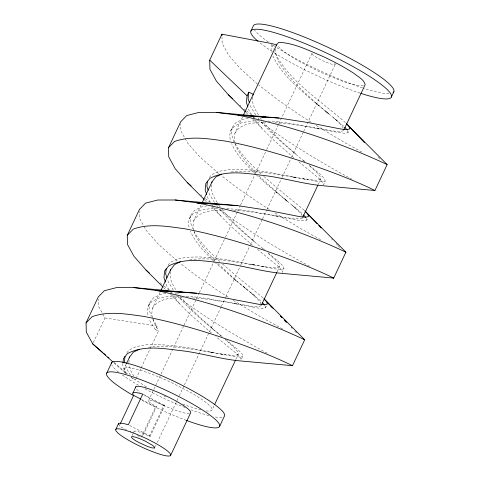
<?xml version="1.0" encoding="UTF-8"?>
<svg xmlns="http://www.w3.org/2000/svg" width="480" height="480" viewBox="0 0 480 480"><rect width="100%" height="100%" fill="white"/><g stroke="black" fill="none" stroke-linecap="round" stroke-linejoin="round"><path stroke-width="0.36" stroke-dasharray="2.4 1.8" d="M122.886 363.69L122.73 365.142L125.274 373.032L126.474 373.914M128.868 362.634L129.288 358.626M165.828 293.442L160.866 294.324L153.72 297.696C148.938 302.346 145.578 309.654 148.38 316.176M149.724 302.7L149.034 309.246L151.368 316.476M160.044 292.284L152.454 308.412L151.668 314.694L152.916 318.558M170.436 271.698C168.744 278.958 173.286 285.864 176.994 291.66M207.048 205.842L202.086 206.724L194.94 210.096C190.158 214.752 186.798 222.06 189.6 228.582M190.944 215.106L190.254 221.652L192.588 228.882M201.264 204.684L193.674 220.818L192.888 227.1L194.136 230.964M211.59 184.77C210.138 191.808 214.692 198.438 218.214 204.066M248.268 118.248L243.306 119.13L236.16 122.502C231.378 127.152 228.018 134.46 230.82 140.982M232.164 127.506L231.474 134.052L234.018 141.942M242.484 117.09L234.894 133.218L234.108 139.5L235.356 143.364M252.81 97.17C251.4 103.95 255.624 110.424 259.062 115.86M271.596 44.28L270.978 50.1L271.83 52.728M275.76 48.966L275.328 51.9L277.482 59.4C282.666 69.606 290.43 77.952 298.056 86.286C308.25 95.52 317.796 105.216 328.578 113.748L317.424 104.208L316.578 103.032M93.372 342.558L104.946 317.952L98.502 306.186L98.31 299.106M126.786 373.356L124.932 371.514L124.002 368.88L126.168 364.272M141.174 367.782L158.652 330.648L155.352 329.718L157.068 326.076L152.754 319.05M136.092 378.582L140.856 368.454M120.144 424.056L119.202 426.054L126.318 429.738M132.084 435.612L132.96 433.752M133.248 433.134L134.124 431.274M148.56 400.602L183.726 325.872M184.044 325.194L196.164 299.43M196.488 298.752L199.038 293.328M199.356 292.65L214.032 261.462M214.35 260.784L225.198 237.732M225.516 237.054L237.324 211.968M237.642 211.29L240.192 205.866M240.516 205.188L255.186 174M255.51 173.322L266.358 150.27M266.676 149.592L278.478 124.506M278.796 123.828L311.976 53.322M141.498 436.776L155.622 406.77L156.618 406.632L142.494 436.638M149.31 436.308L163.74 405.636L164.736 405.498L150.306 436.17L149.31 436.308L148.146 435.708A12.876 2.034 25.2 0 0 134.646 432.438M155.376 446.556L156.018 445.206M157.29 442.494L178.974 396.414M179.292 395.736L184.074 385.572M184.398 384.894L221.064 306.966M221.382 306.294L225.528 297.48M225.846 296.802L240.516 265.632M240.834 264.954L250.08 245.304M250.398 244.626L262.2 219.558M262.518 218.88L266.664 210.072M266.982 209.394L281.646 178.224M281.97 177.546L291.216 157.89M291.534 157.212L303.33 132.144M303.648 131.466L335.22 64.38M206.082 410.958L210.03 411.156L212.1 409.926L213.996 405.9M235.77 359.634L238.29 354.27L237.942 351.852L234.912 348.642L234.726 347.946L225.156 339.492M276.984 272.046L279.51 266.67L279.162 264.252L276.132 261.048L275.946 260.352L267.474 252.78M318.204 184.452L320.73 179.07L320.382 176.652L317.352 173.448L317.166 172.752L308.694 165.18M225.588 339.426L238.464 350.118L242.172 354.042L242.736 356.334L241.02 359.982L240.462 357.684L236.748 353.76L215.868 336.6M186.252 296.292L194.88 296.91L209.232 298.824L256.884 307.896L262.866 308.484L265.608 307.728L266.754 305.298M267.966 252.768L279.684 262.518L283.392 266.448L283.956 268.74L282.24 272.382L281.682 270.09L277.968 266.166L257.088 249M226.758 208.638L236.1 209.31L250.452 211.23L298.104 220.296L304.086 220.884L306.828 220.128L307.974 217.704M309.186 165.168L320.904 174.924L324.612 178.848L325.176 181.14L323.46 184.788L322.902 182.49L319.188 178.566L298.308 161.406M267.978 121.044L277.32 121.71L291.672 123.63L339.324 132.702L345.306 133.29L348.048 132.534L349.194 130.104M234.894 133.218C240.894 122.562 255.048 122.658 265.692 122.418M193.674 220.818C199.674 210.156 213.828 210.258 224.472 210.018M152.454 308.412C158.454 297.756 172.602 297.852 183.252 297.618M230.454 131.148L234.45 126.144L241.596 122.772L251.52 121.008L260.094 120.816M209.352 177.534L211.572 174.756L218.718 171.378L228.648 169.62L240.792 169.344L254.448 170.322L268.794 172.236L316.452 181.308L322.434 181.896L325.176 181.14M189.234 218.748L193.23 213.744L200.376 210.366L210.3 208.608L218.16 208.428M168.132 265.134L170.352 262.35L177.498 258.978L187.422 257.214L199.572 256.938L213.228 257.916L227.574 259.836L275.232 268.908L281.214 269.496L283.956 268.74M148.014 306.348L152.01 301.338L159.156 297.966L169.08 296.208L177.654 296.01M126.912 352.728L129.132 349.95L136.278 346.572L146.202 344.814L158.352 344.538L172.002 345.516L186.354 347.436L234.012 356.502L239.994 357.09L242.736 356.334M320.73 179.07L317.376 180.372C288.504 177.876 259.704 168.462 230.562 172.11M279.51 266.67L276.156 267.972C247.284 265.476 218.484 256.056 189.342 259.71M238.29 354.27L234.936 355.566C206.064 353.07 177.258 343.656 148.122 347.304M363.33 85.704L358.188 85.578L350.73 83.862L341.262 80.802L318.942 71.538L297.21 60.276L288.432 54.84L281.892 50.034L278.016 46.188L277.35 44.304M124.002 368.88L126.072 367.65L130.998 367.902L138.456 369.618L147.93 372.684L158.772 376.884L170.25 381.942L191.982 393.204L200.754 398.64L207.3 403.446L211.17 407.292L212.1 409.926M343.608 130.464L340.956 131.484L336.072 131.004L335.37 131.286L305.856 126.204L304.494 126.3C294.57 124.542 284.598 123.072 274.536 122.706M302.388 218.064L299.736 219.084L294.852 218.604L294.15 218.88L264.636 213.798L263.274 213.894C253.35 212.136 243.378 210.672 233.316 210.306M261.168 305.658L258.516 306.678L253.632 306.198L252.93 306.48L223.416 301.398L222.054 301.494C212.13 299.736 202.158 298.266 192.096 297.906M253.236 117.366L254.664 117.336M170.79 292.56L172.224 292.53M292.374 177.048L296.154 177.336L293.742 176.952M251.154 264.642L254.934 264.93L252.522 264.546M209.934 352.242L213.714 352.53L211.302 352.146M104.946 317.952L157.068 326.076M316.614 128.34L319.026 128.724M275.394 215.94L277.806 216.324M234.174 303.54L236.586 303.918M303.03 178.86L307.53 179.67M261.81 266.454L266.31 267.264M220.59 354.054L225.09 354.864M200.904 409.938L188.172 406.122L182.712 404.01M131.28 377.442L132.48 378.33L135.774 379.26M163.836 395.874L165.852 396.864M352.14 179.322L349.596 178.002C318.264 160.902 287.592 142.356 259.152 120.738M309.648 266.256L308.376 265.596C277.044 248.496 246.372 229.956 217.932 208.338M282.54 328.908L261.096 317.142L232.44 299.856M143.4 394.44L164.736 405.498M163.74 405.636L162.576 405.03A12.876 2.034 25.2 0 0 149.058 400.374A12.876 2.034 25.2 0 0 155.454 406.032L156.618 406.632M141.396 399.402L155.622 406.77M129.612 425.448L150.306 436.17M137.31 435.432L141.186 437.442M146.49 386.898L132.3 377.928M361.8 152.064L343.536 141.948L314.886 124.662M320.58 239.664L302.316 229.548L273.66 212.256M267.156 353.196C235.824 336.096 205.152 317.55 176.712 295.938M311.136 122.274L299.892 115.116L277.716 99.726L258.642 84.96M269.292 209.472L258.672 202.71L236.496 187.326L221.466 175.686M228.072 297.072L217.452 290.31L195.276 274.92L180.246 263.286M246.438 110.898L251.064 114.474M218.58 173.454L199.476 156.546L187.386 142.758L180.942 130.992L180.75 123.912M205.218 198.492L209.844 202.074M177.36 261.048L158.256 244.146L146.166 230.358L139.722 218.586L139.53 211.512M163.998 286.092L168.624 289.668M325.77 110.97L326.55 112.062L343.776 126.312M259.026 175.884C267.516 184.152 276.582 191.754 285.33 199.662L302.556 213.912M217.806 263.478L234.978 279.408L261.336 301.506M254.844 295.968L235.914 280.668L215.322 262.65M263.25 121.62C272.334 133.278 283.308 143.274 294.546 152.82L295.326 153.912L304.566 161.442M284.55 198.57L287.358 201.348L266.22 183.852L256.542 175.056M222.03 209.214C231.114 220.872 242.088 230.868 253.326 240.414L254.106 241.512L264.486 249.954L262.962 248.694M180.348 296.25C189.558 308.13 200.676 318.318 212.106 328.014L212.886 329.106L222.246 336.708M222.126 336.636C206.778 324.12 191.13 311.634 178.368 296.4M337.29 120.774L333.66 117.804L339.606 123.306L343.254 128.046M296.064 208.374L292.44 205.398L298.386 210.9L301.854 214.95L302.49 217.518M326.55 112.062L328.578 113.748M304.686 161.514L303.672 160.674L304.314 161.652M285.33 199.662L287.358 201.348M244.11 287.262L246.138 288.948L243.33 286.164M294.546 152.82L295.482 154.08C283.314 143.82 270.978 133.512 260.808 121.2M293.766 157.728L272.1 138.732L252.84 119.274M253.326 240.414L254.262 241.68C242.094 231.42 229.758 221.112 219.588 208.8M252.546 245.322L230.88 226.332L211.62 206.868M211.326 332.922L189.66 313.926L170.4 294.468M345.492 122.67C320.868 100.638 289.41 82.074 274.392 51.714M304.272 210.264L278.85 189.426L263.634 176.298M263.052 297.864L237.63 277.026L222.414 263.898M114.012 362.322L127.44 373.962M131.358 377.358L132.48 378.33M114.246 363.15L125.274 373.032M257.49 84.066L240.696 68.946L228.606 55.164L222.162 43.392L221.988 37.026M239.868 105.126L240.948 106.098M244.2 109.026L245.28 109.998M200.814 194.67L201.894 195.648M160.134 282.756L162.84 285.198M260.946 173.856C251.286 164.886 241.698 155.436 235.194 143.856M219.726 261.45C210.066 252.486 200.478 243.036 193.974 231.45M136.59 389.106L138.564 391.068A30.432 4.812 25.2 0 0 140.124 392.298M245.958 112.38L248.076 114.498M204.738 199.974L206.856 202.098M163.518 287.574L165.636 289.692M256.098 172.644C248.232 165.09 241.392 156.642 236.262 147L235.566 144.012M255.468 174.078C246.498 164.904 236.688 155.64 231.666 143.61M214.878 260.238C207.012 252.69 200.172 244.236 195.042 234.594L194.34 231.606M214.248 261.672C205.278 252.504 195.468 243.234 190.446 231.21M378.33 157.062L379.89 158.7M331.47 238.752L332.532 239.874M336.084 243.588L337.626 245.196M338.136 245.736L339.678 247.35M292.302 328.494L291.276 327.42L292.332 328.542M296.406 332.796L294.864 331.182L296.424 332.82M212.886 329.106L212.106 328.014M260.004 117.684L261.396 119.37M258.006 117.804L258.942 118.938M254.892 119.748L262.368 128.814M218.784 205.284L220.176 206.97M216.786 205.398L217.722 206.532M213.672 207.342L221.142 216.408M177.564 292.878L178.494 294M175.566 292.998L176.502 294.132M172.452 294.942L179.922 304.008M317.424 104.208L318.354 105.474C301.608 90.804 282.636 76.548 272.886 56.016M276.198 191.808L277.134 193.068L275.358 190.632M234.978 279.408L235.914 280.668L234.138 278.226M251.22 292.998L257.166 298.5L260.634 302.544L261.27 305.112M255.744 114.894L250.65 106.596L249.804 103.968M251.682 114.708L248.934 110.238L248.088 107.61M253.248 117.264L254.424 119.178M214.524 202.494L209.43 194.19L208.794 192.222M210.462 202.308L207.714 197.838L207.078 195.864M212.028 204.864L213.204 206.778M173.304 290.094L168.21 281.79L167.364 279.162M169.242 289.902L166.494 285.432L165.648 282.804M170.808 292.458L171.984 294.372M155.352 329.718L149.862 320.778L149.226 318.804M133.908 376.218L131.292 371.958L128.868 364.362M130.518 375.132L126.99 369.384L125.082 363.474M272.082 44.712L273.546 49.086M153.12 319.206L153.822 322.194L158.652 330.648M347.49 130.242L348.048 132.534M306.408 218.412L306.828 220.128M265.188 306.006L265.608 307.728M334.698 63.216A12.876 2.034 25.2 0 1 323.628 61.11A12.876 2.034 25.2 0 1 312.48 53.088M189.408 413.478A30.432 4.812 25.2 0 1 142.662 394.08M186.294 420.36A62.418 9.87 25.2 0 1 140.226 399.36M221.958 417.336A62.418 9.87 25.2 0 1 213.954 416.718M208.89 415.578A62.418 9.87 25.2 0 1 191.214 409.902M185.058 407.544A62.418 9.87 25.2 0 1 143.946 388.254M138.582 385.248A62.418 9.87 25.2 0 1 122.316 374.952M118.488 372.054A62.418 9.87 25.2 0 1 111.744 364.878M388.98 93.702A77.598 12.27 25.2 0 1 363.198 88.104M362.52 87.882A77.598 12.27 25.2 0 1 275.484 46.77M274.89 46.392A77.598 12.27 25.2 0 1 273.144 45.264M268.29 41.982A77.598 12.27 25.2 0 1 254.538 29.976M360.06 93.108A77.598 12.27 25.2 0 1 273.024 52.002M272.43 51.624A77.598 12.27 25.2 0 1 258.936 42.036"/><path stroke-width="0.72" d="M122.964 362.964L123.426 358.596L127.422 353.592C144.984 344.31 165.87 349.062 184.644 351.078C202.644 353.592 220.2 358.824 238.278 360.738L292.494 365.694L304.698 339.762L263.982 298.848M124.986 356.406L124.446 361.5L124.872 362.814M166.206 268.812L165.666 273.9L166.938 277.848M207.426 181.212L206.886 186.306L208.158 190.248M253.02 95.166L253.242 94.23L248.796 92.16L247.086 95.808L246.39 102.354L247.878 106.95M248.796 92.16L248.106 98.706L249.378 102.648M129.36 357.96L129.582 357.024L133.368 352.14L139.206 349.386M170.58 270.36L170.802 269.424L174.588 264.546L180.426 261.792M211.8 182.76L212.022 181.83L215.808 176.946L221.646 174.192M113.142 362.166L92.742 343.89L86.298 332.118L86.046 322.92L98.25 296.988L104.334 290.736L116.454 287.616L133.896 287.586L196.596 293.262L210.942 295.182L258.6 304.254L264.582 304.836L267.324 304.086L266.76 301.788L267.786 302.862M162.99 287.046L146.052 270.078L133.962 256.29L127.518 244.524L127.266 235.326L139.47 209.388L145.554 203.142L157.674 200.022L175.116 199.992L237.816 205.668L266.352 210.06L299.82 216.654L305.802 217.242L308.544 216.486L307.98 214.194L305.202 211.248M204.21 199.446L187.272 182.484L175.182 168.696L168.738 156.924L168.486 147.726L180.696 121.794L186.774 115.542L198.894 112.422L216.336 112.392L279.036 118.068L307.572 122.46L341.04 129.054L347.022 129.642L349.764 128.892L349.2 126.594L346.422 123.648M245.43 111.852L228.492 94.884L216.402 81.096L209.958 69.33L209.706 60.132L221.916 34.194L271.674 43.554L276.636 44.832L243.12 115.74M250.884 31.134L253.344 25.908A77.598 12.27 25.2 0 1 331.902 49.206A77.598 12.27 25.2 0 1 392.982 92.802M106.794 373.044L111.714 362.586M126.48 363.612L129.582 357.024M160.68 290.94L170.802 269.424M202.212 202.668L212.022 181.83M115.854 429.306L118.482 423.726M132.912 393.054L135.864 386.784M120.456 423.39L133.638 395.382A30.27 4.788 25.2 0 1 142.752 394.104L128.322 424.776A30.27 4.788 25.2 0 0 118.278 424.308M170.694 455.232L190.704 412.704A30.432 4.812 25.2 0 0 150.534 389.394L145.704 387.828A30.27 4.788 25.2 0 0 135.666 387.36M214.626 404.562L235.452 360.3M261.48 304.986L276.666 272.718M302.7 217.392L317.886 185.124M343.926 129.792L365.19 84.6C363.762 79.146 357.792 76.71 353.838 73.314C344.112 66.978 333.81 61.596 323.334 56.616C309.12 50.718 294.78 43.176 279.156 42.324L277.086 43.56M219.468 426.678L224.388 416.22A62.418 9.87 25.2 0 0 170.874 379.824A62.418 9.87 25.2 0 0 111.414 363.588M391.392 97.026L393.852 91.794M307.98 214.194L345.918 252.162L333.714 278.1L279.498 273.138C261.42 271.23 243.864 265.992 225.864 263.478C207.09 261.462 186.204 256.71 168.642 265.998L164.646 271.002L163.95 277.548L165.438 282.144M206.658 194.55L205.17 189.948L205.866 183.402L209.862 178.398C227.424 169.116 248.31 173.868 267.084 175.884C285.084 178.398 302.64 183.63 320.718 185.538L374.934 190.5L387.138 164.562L349.2 126.594M276.114 45.624L276.636 44.832M168.486 147.726L174.57 141.48C191.118 135.486 208.914 138.912 225.834 141.144C251.682 146.01 277.002 153.216 301.956 161.466C326.646 170.148 351.426 178.92 374.934 190.5M127.266 235.326L133.35 229.08C149.898 223.086 167.694 226.506 184.614 228.744C210.462 233.61 235.782 240.81 260.736 249.066C285.426 257.742 310.206 266.514 333.714 278.1L332.388 277.572M86.046 322.92L92.13 316.674C108.678 310.68 126.474 314.106 143.394 316.338C169.242 321.204 194.562 328.41 219.516 336.666C244.206 345.342 268.986 354.114 292.494 365.694M261.804 117.174L265.38 117.09L238.038 115.206L216.336 112.392M222.732 204.72L224.16 204.69L196.818 202.806L175.116 199.992M179.364 292.368L182.94 292.284L155.598 290.4L133.896 287.586M279.036 118.068L238.038 115.206C289.452 125.532 339.636 142.386 387.138 164.562M237.816 205.668L196.818 202.806C248.232 213.132 298.416 229.986 345.918 252.162M196.596 293.262L155.598 290.4C207.012 300.726 257.196 317.58 304.698 339.762L303.372 339.234M133.638 395.382L140.748 399.066M92.742 343.89L102.258 352.134M103.374 353.106L105.618 355.044M107.856 356.988L108.972 357.954M228.492 94.884L232.824 98.784M187.272 182.484L191.064 185.898M146.052 270.078L149.304 273.006M209.706 60.132L247.086 95.808M347.034 124.284L360.372 138.252M360.966 138.9L364.476 142.554M304.782 210.804L317.1 223.704M318.72 225.426L321.204 228M264.078 298.938L269.208 304.314M270.234 305.388L273.312 308.61M280.5 316.134L282.036 317.748M285.114 320.97L286.656 322.584M268.806 303.93L272.388 307.674M280.572 316.236L281.592 317.304M284.148 319.98L285.684 321.588M344.706 127.296L347.022 129.75M303.486 214.89L305.802 217.344M262.266 302.49L264.582 304.944M221.916 34.194L221.952 35.61M133.662 395.706A62.418 9.87 25.2 0 1 121.614 373.518A62.418 9.87 25.2 0 1 209.154 414.522A62.418 9.87 25.2 0 1 186.294 420.36M257.976 41.238A77.598 12.27 25.2 0 1 287.118 36.714A77.598 12.27 25.2 0 1 381.132 84.372A77.598 12.27 25.2 0 1 360.738 93.33M154.668 447.948L152.22 447.942L147.9 446.61L138.396 442.278A12.876 2.034 25.2 0 1 132 436.62A12.876 2.034 25.2 0 1 145.518 441.282L152.556 445.362L154.218 446.748L154.668 447.948M130.524 431.916L125.694 430.356A30.27 4.788 25.2 0 0 116.58 431.634L118.554 433.596A30.432 4.812 25.2 0 0 155.718 452.85A30.432 4.812 25.2 0 0 167.688 451.176A30.432 4.812 25.2 0 0 130.524 431.916"/></g></svg>
